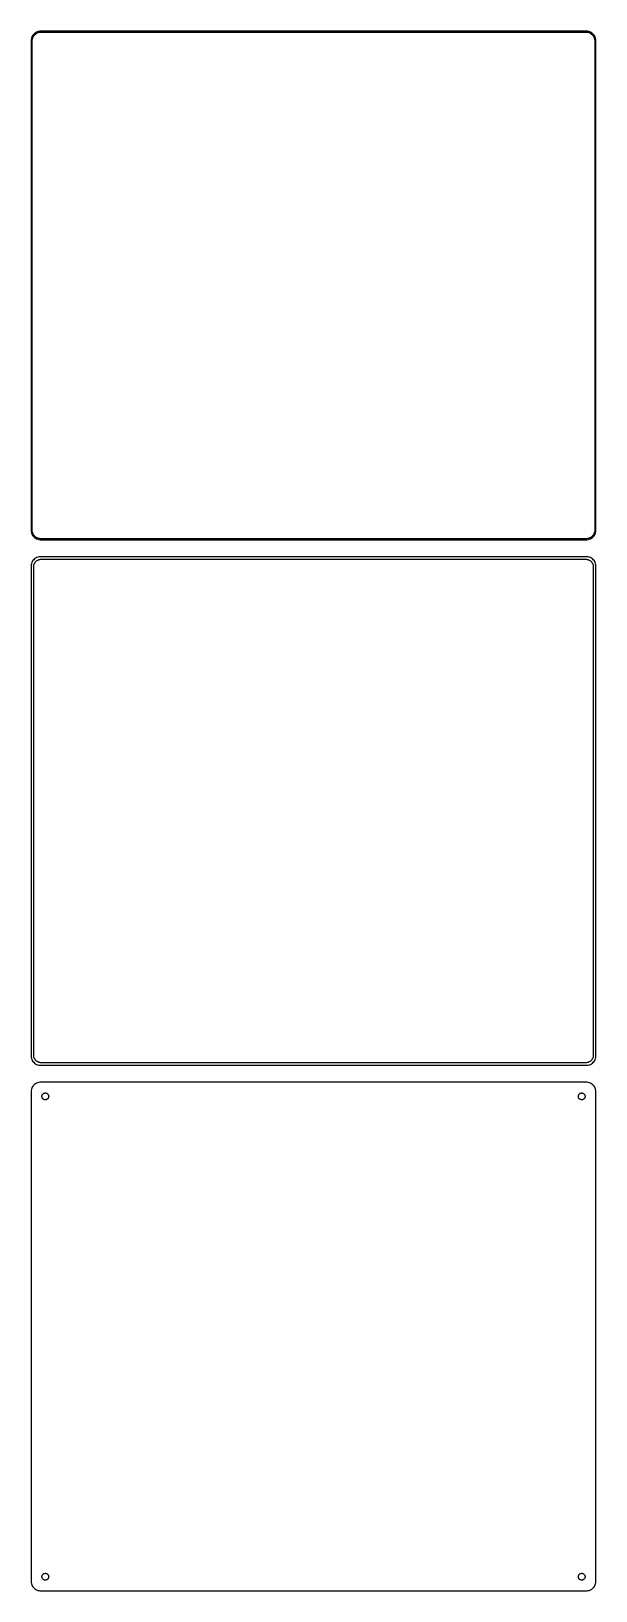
# Model space of a CAD drawing. Header units: metres. Extents: x -150 to 150, y 423 to 1251.
import ezdxf

# ---------------------------------------------------------------- set-up
doc = ezdxf.new("R2010")
doc.units = ezdxf.units.M

msp = doc.modelspace()

# ---------------------------------------------------------------- linework, layer by layer
for p, q in [((-147.129, 1250.52), (-147.679, 1250.22)), ((-146.545, 1250.76), (-147.129, 1250.52)), ((-146.772, 1250.05), (-146.218, 1250.27)), ((-145.937, 1250.91), (-146.545, 1250.76)), ((-146.218, 1250.27), (-145.64, 1250.42)), ((-145.314, 1250.99), (-145.937, 1250.91)), ((-145.64, 1250.42), (-145.048, 1250.49)), ((145.314, 1250.99), (-145.314, 1250.99)), ((-145.048, 1250.49), (145.048, 1250.49)), ((145.048, 1250.49), (145.64, 1250.42)), ((145.937, 1250.91), (145.314, 1250.99)), ((145.64, 1250.42), (146.218, 1250.27)), ((146.545, 1250.76), (145.937, 1250.91)), ((146.218, 1250.27), (146.772, 1250.05)), ((147.129, 1250.52), (146.545, 1250.76)), ((147.679, 1250.22), (147.129, 1250.52)), ((-149.961, 1246.63), (-150, 1246)), ((-150, 1246), (-150, 986)), ((-149.843, 1247.24), (-149.961, 1246.63)), ((-149.649, 1247.84), (-149.843, 1247.24)), ((-149.382, 1248.41), (-149.649, 1247.84)), ((-149.5, 1245.75), (-149.463, 1246.35)), ((-149.5, 986.25), (-149.5, 1245.75)), ((-149.463, 1246.35), (-149.351, 1246.93)), ((-149.045, 1248.94), (-149.382, 1248.41)), ((-149.351, 1246.93), (-149.166, 1247.5)), ((-149.166, 1247.5), (-148.912, 1248.04)), ((-148.645, 1249.42), (-149.045, 1248.94)), ((-148.912, 1248.04), (-148.593, 1248.54)), ((-148.187, 1249.85), (-148.645, 1249.42)), ((-148.593, 1248.54), (-148.213, 1249)), ((-148.213, 1249), (-147.778, 1249.41)), ((-147.679, 1250.22), (-148.187, 1249.85)), ((-147.778, 1249.41), (-147.295, 1249.76)), ((-147.295, 1249.76), (-146.772, 1250.05)), ((146.772, 1250.05), (147.295, 1249.76)), ((147.295, 1249.76), (147.778, 1249.41)), ((148.187, 1249.85), (147.679, 1250.22)), ((147.778, 1249.41), (148.213, 1249)), ((148.645, 1249.42), (148.187, 1249.85)), ((148.213, 1249), (148.593, 1248.54)), ((148.593, 1248.54), (148.912, 1248.04)), ((149.045, 1248.94), (148.645, 1249.42)), ((148.912, 1248.04), (149.166, 1247.5)), ((149.382, 1248.41), (149.045, 1248.94)), ((149.166, 1247.5), (149.351, 1246.93)), ((149.351, 1246.93), (149.463, 1246.35)), ((149.649, 1247.84), (149.382, 1248.41)), ((149.463, 1246.35), (149.5, 1245.75)), ((149.5, 1245.75), (149.5, 986.25)), ((149.843, 1247.24), (149.649, 1247.84)), ((149.961, 1246.63), (149.843, 1247.24)), ((150, 1246), (149.961, 1246.63)), ((150, 986), (150, 1246)), ((-150, 986), (-149.961, 985.373)), ((-149.961, 985.373), (-149.843, 984.757)), ((-149.463, 985.655), (-149.5, 986.25)), ((-149.351, 985.069), (-149.463, 985.655)), ((149.463, 985.655), (149.351, 985.069)), ((149.5, 986.25), (149.463, 985.655)), ((149.843, 984.757), (149.961, 985.373)), ((149.961, 985.373), (150, 986)), ((-149.843, 984.757), (-149.649, 984.159)), ((-149.649, 984.159), (-149.382, 983.591)), ((-149.382, 983.591), (-149.045, 983.061)), ((-149.166, 984.501), (-149.351, 985.069)), ((-148.912, 983.962), (-149.166, 984.501)), ((-149.045, 983.061), (-148.645, 982.577)), ((-148.593, 983.458), (-148.912, 983.962)), ((-148.645, 982.577), (-148.187, 982.147)), ((-148.213, 982.998), (-148.593, 983.458)), ((-147.778, 982.59), (-148.213, 982.998)), ((-148.187, 982.147), (-147.679, 981.778)), ((-147.295, 982.239), (-147.778, 982.59)), ((-147.679, 981.778), (-147.129, 981.476)), ((-146.772, 981.952), (-147.295, 982.239)), ((-147.129, 981.476), (-146.545, 981.245)), ((-146.218, 981.732), (-146.772, 981.952)), ((-146.545, 981.245), (-145.937, 981.089)), ((-145.64, 981.584), (-146.218, 981.732)), ((-145.937, 981.089), (-145.314, 981.01)), ((-145.048, 981.509), (-145.64, 981.584)), ((-145.314, 981.01), (145.314, 981.01)), ((145.048, 981.509), (-145.048, 981.509)), ((145.64, 981.584), (145.048, 981.509)), ((145.314, 981.01), (145.937, 981.089)), ((146.218, 981.732), (145.64, 981.584)), ((145.937, 981.089), (146.545, 981.245)), ((146.772, 981.952), (146.218, 981.732)), ((146.545, 981.245), (147.129, 981.476)), ((147.295, 982.239), (146.772, 981.952)), ((147.129, 981.476), (147.679, 981.778)), ((147.778, 982.59), (147.295, 982.239)), ((147.679, 981.778), (148.187, 982.147)), ((148.213, 982.998), (147.778, 982.59)), ((148.187, 982.147), (148.645, 982.577)), ((148.593, 983.458), (148.213, 982.998)), ((148.912, 983.962), (148.593, 983.458)), ((148.645, 982.577), (149.045, 983.061)), ((149.166, 984.501), (148.912, 983.962)), ((149.045, 983.061), (149.382, 983.591)), ((149.351, 985.069), (149.166, 984.501)), ((149.382, 983.591), (149.649, 984.159)), ((149.649, 984.159), (149.843, 984.757)), ((-149.649, 968.841), (-149.843, 968.243)), ((-149.382, 969.409), (-149.649, 968.841)), ((-149.045, 969.939), (-149.382, 969.409)), ((-148.645, 970.423), (-149.045, 969.939)), ((-148.187, 970.853), (-148.645, 970.423)), ((-147.679, 971.222), (-148.187, 970.853)), ((-148.141, 968.614), (-147.88, 969.024)), ((-147.88, 969.024), (-147.571, 969.399)), ((-147.129, 971.524), (-147.679, 971.222)), ((-147.571, 969.399), (-147.216, 969.731)), ((-147.216, 969.731), (-146.823, 970.017)), ((-146.545, 971.755), (-147.129, 971.524)), ((-146.823, 970.017), (-146.398, 970.251)), ((-145.937, 971.911), (-146.545, 971.755)), ((-146.398, 970.251), (-145.946, 970.43)), ((-145.946, 970.43), (-145.475, 970.551)), ((-145.314, 971.99), (-145.937, 971.911)), ((-145.475, 970.551), (-144.993, 970.612)), ((145.314, 971.99), (-145.314, 971.99)), ((-144.993, 970.612), (144.993, 970.612)), ((144.993, 970.612), (145.475, 970.551)), ((145.937, 971.911), (145.314, 971.99)), ((145.475, 970.551), (145.946, 970.43)), ((146.545, 971.755), (145.937, 971.911)), ((145.946, 970.43), (146.398, 970.251)), ((146.398, 970.251), (146.823, 970.017)), ((147.129, 971.524), (146.545, 971.755)), ((146.823, 970.017), (147.216, 969.731)), ((147.679, 971.222), (147.129, 971.524)), ((147.216, 969.731), (147.571, 969.399)), ((147.571, 969.399), (147.88, 969.024)), ((148.187, 970.853), (147.679, 971.222)), ((147.88, 969.024), (148.141, 968.614)), ((148.645, 970.423), (148.187, 970.853)), ((149.045, 969.939), (148.645, 970.423)), ((149.382, 969.409), (149.045, 969.939)), ((149.649, 968.841), (149.382, 969.409)), ((149.843, 968.243), (149.649, 968.841)), ((-149.961, 967.627), (-150, 967)), ((-150, 967), (-150, 707)), ((-149.843, 968.243), (-149.961, 967.627)), ((-148.619, 966.75), (-148.589, 967.235)), ((-148.619, 707.25), (-148.619, 966.75)), ((-148.589, 967.235), (-148.498, 967.712)), ((-148.498, 967.712), (-148.348, 968.174)), ((-148.348, 968.174), (-148.141, 968.614)), ((148.141, 968.614), (148.348, 968.174)), ((148.348, 968.174), (148.498, 967.712)), ((148.498, 967.712), (148.589, 967.235)), ((148.589, 967.235), (148.619, 966.75)), ((148.619, 966.75), (148.619, 707.25)), ((149.961, 967.627), (149.843, 968.243)), ((150, 967), (149.961, 967.627)), ((150, 707), (150, 967)), ((-150, 707), (-149.961, 706.373)), ((-149.961, 706.373), (-149.843, 705.757)), ((-149.843, 705.757), (-149.649, 705.159)), ((-149.649, 705.159), (-149.382, 704.591)), ((-149.382, 704.591), (-149.045, 704.061)), ((-149.045, 704.061), (-148.645, 703.577)), ((-148.589, 706.765), (-148.619, 707.25)), ((-148.498, 706.288), (-148.589, 706.765)), ((-148.348, 705.826), (-148.498, 706.288)), ((-148.141, 705.386), (-148.348, 705.826)), ((-147.88, 704.976), (-148.141, 705.386)), ((-147.571, 704.601), (-147.88, 704.976)), ((-147.216, 704.269), (-147.571, 704.601)), ((-146.823, 703.983), (-147.216, 704.269)), ((-146.398, 703.749), (-146.823, 703.983)), ((146.823, 703.983), (146.398, 703.749)), ((147.216, 704.269), (146.823, 703.983)), ((147.571, 704.601), (147.216, 704.269)), ((147.88, 704.976), (147.571, 704.601)), ((148.141, 705.386), (147.88, 704.976)), ((148.348, 705.826), (148.141, 705.386)), ((148.498, 706.288), (148.348, 705.826)), ((148.589, 706.765), (148.498, 706.288)), ((148.619, 707.25), (148.589, 706.765)), ((148.645, 703.577), (149.045, 704.061)), ((149.045, 704.061), (149.382, 704.591)), ((149.382, 704.591), (149.649, 705.159)), ((149.649, 705.159), (149.843, 705.757)), ((149.843, 705.757), (149.961, 706.373)), ((149.961, 706.373), (150, 707)), ((-148.645, 703.577), (-148.187, 703.147)), ((-148.187, 703.147), (-147.679, 702.778)), ((-147.679, 702.778), (-147.129, 702.476)), ((-147.129, 702.476), (-146.545, 702.245)), ((-146.545, 702.245), (-145.937, 702.089)), ((-145.946, 703.57), (-146.398, 703.749)), ((-145.475, 703.449), (-145.946, 703.57)), ((-145.937, 702.089), (-145.314, 702.01)), ((-144.993, 703.388), (-145.475, 703.449)), ((-145.314, 702.01), (145.314, 702.01)), ((144.993, 703.388), (-144.993, 703.388)), ((145.475, 703.449), (144.993, 703.388)), ((145.314, 702.01), (145.937, 702.089)), ((145.946, 703.57), (145.475, 703.449)), ((145.937, 702.089), (146.545, 702.245)), ((146.398, 703.749), (145.946, 703.57)), ((146.545, 702.245), (147.129, 702.476)), ((147.129, 702.476), (147.679, 702.778)), ((147.679, 702.778), (148.187, 703.147)), ((148.187, 703.147), (148.645, 703.577)), ((-149.961, 688.627), (-150, 688)), ((-150, 688), (-150, 428)), ((-149.843, 689.243), (-149.961, 688.627)), ((-149.649, 689.841), (-149.843, 689.243)), ((-149.382, 690.409), (-149.649, 689.841)), ((-149.045, 690.939), (-149.382, 690.409)), ((-148.645, 691.423), (-149.045, 690.939)), ((-148.187, 691.853), (-148.645, 691.423)), ((-147.679, 692.222), (-148.187, 691.853)), ((-147.129, 692.524), (-147.679, 692.222)), ((-146.545, 692.755), (-147.129, 692.524)), ((-145.937, 692.911), (-146.545, 692.755)), ((-145.314, 692.99), (-145.937, 692.911)), ((145.314, 692.99), (-145.314, 692.99)), ((-143.056, 687.212), (-142.837, 687.268)), ((-142.837, 687.268), (-142.613, 687.296)), ((-142.613, 687.296), (-142.387, 687.296)), ((-142.387, 687.296), (-142.163, 687.268)), ((-142.163, 687.268), (-141.944, 687.212)), ((141.944, 687.212), (142.163, 687.268)), ((142.163, 687.268), (142.387, 687.296)), ((142.387, 687.296), (142.613, 687.296)), ((142.613, 687.296), (142.837, 687.268)), ((142.837, 687.268), (143.056, 687.212)), ((145.937, 692.911), (145.314, 692.99)), ((146.545, 692.755), (145.937, 692.911)), ((147.129, 692.524), (146.545, 692.755)), ((147.679, 692.222), (147.129, 692.524)), ((148.187, 691.853), (147.679, 692.222)), ((148.645, 691.423), (148.187, 691.853)), ((149.045, 690.939), (148.645, 691.423)), ((149.382, 690.409), (149.045, 690.939)), ((149.649, 689.841), (149.382, 690.409)), ((149.843, 689.243), (149.649, 689.841)), ((149.961, 688.627), (149.843, 689.243)), ((150, 688), (149.961, 688.627)), ((150, 428), (150, 688)), ((-144.3, 685.5), (-144.286, 685.726)), ((-144.286, 685.274), (-144.3, 685.5)), ((-144.286, 685.726), (-144.243, 685.948)), ((-144.243, 685.052), (-144.286, 685.274)), ((-144.243, 685.948), (-144.174, 686.163)), ((-144.174, 684.837), (-144.243, 685.052)), ((-144.174, 686.163), (-144.077, 686.367)), ((-144.077, 684.633), (-144.174, 684.837)), ((-144.077, 686.367), (-143.956, 686.558)), ((-143.956, 684.442), (-144.077, 684.633)), ((-143.956, 686.558), (-143.812, 686.732)), ((-143.812, 684.268), (-143.956, 684.442)), ((-143.812, 686.732), (-143.647, 686.887)), ((-143.647, 684.113), (-143.812, 684.268)), ((-143.647, 686.887), (-143.464, 687.02)), ((-143.464, 683.98), (-143.647, 684.113)), ((-143.464, 687.02), (-143.266, 687.129)), ((-143.266, 683.871), (-143.464, 683.98)), ((-143.266, 687.129), (-143.056, 687.212)), ((-143.056, 683.788), (-143.266, 683.871)), ((-142.837, 683.732), (-143.056, 683.788)), ((-142.613, 683.704), (-142.837, 683.732)), ((-142.387, 683.704), (-142.613, 683.704)), ((-142.163, 683.732), (-142.387, 683.704)), ((-141.944, 683.788), (-142.163, 683.732)), ((-141.944, 687.212), (-141.734, 687.129)), ((-141.734, 683.871), (-141.944, 683.788)), ((-141.734, 687.129), (-141.536, 687.02)), ((-141.536, 683.98), (-141.734, 683.871)), ((-141.536, 687.02), (-141.353, 686.887)), ((-141.353, 684.113), (-141.536, 683.98)), ((-141.353, 686.887), (-141.188, 686.732)), ((-141.188, 684.268), (-141.353, 684.113)), ((-141.188, 686.732), (-141.044, 686.558)), ((-141.044, 684.442), (-141.188, 684.268)), ((-141.044, 686.558), (-140.923, 686.367)), ((-140.923, 684.633), (-141.044, 684.442)), ((-140.923, 686.367), (-140.826, 686.163)), ((-140.826, 684.837), (-140.923, 684.633)), ((-140.826, 686.163), (-140.757, 685.948)), ((-140.757, 685.052), (-140.826, 684.837)), ((-140.757, 685.948), (-140.714, 685.726)), ((-140.714, 685.274), (-140.757, 685.052)), ((-140.714, 685.726), (-140.7, 685.5)), ((-140.7, 685.5), (-140.714, 685.274)), ((140.7, 685.5), (140.714, 685.726)), ((140.714, 685.274), (140.7, 685.5)), ((140.714, 685.726), (140.757, 685.948)), ((140.757, 685.052), (140.714, 685.274)), ((140.757, 685.948), (140.826, 686.163)), ((140.826, 684.837), (140.757, 685.052)), ((140.826, 686.163), (140.923, 686.367)), ((140.923, 684.633), (140.826, 684.837)), ((140.923, 686.367), (141.044, 686.558)), ((141.044, 684.442), (140.923, 684.633)), ((141.044, 686.558), (141.188, 686.732)), ((141.188, 684.268), (141.044, 684.442)), ((141.188, 686.732), (141.353, 686.887)), ((141.353, 684.113), (141.188, 684.268)), ((141.353, 686.887), (141.536, 687.02)), ((141.536, 683.98), (141.353, 684.113)), ((141.536, 687.02), (141.734, 687.129)), ((141.734, 683.871), (141.536, 683.98)), ((141.734, 687.129), (141.944, 687.212)), ((141.944, 683.788), (141.734, 683.871)), ((142.163, 683.732), (141.944, 683.788)), ((142.387, 683.704), (142.163, 683.732)), ((142.613, 683.704), (142.387, 683.704)), ((142.837, 683.732), (142.613, 683.704)), ((143.056, 683.788), (142.837, 683.732)), ((143.056, 687.212), (143.266, 687.129)), ((143.266, 683.871), (143.056, 683.788)), ((143.266, 687.129), (143.464, 687.02)), ((143.464, 683.98), (143.266, 683.871)), ((143.464, 687.02), (143.647, 686.887)), ((143.647, 684.113), (143.464, 683.98)), ((143.647, 686.887), (143.812, 686.732)), ((143.812, 684.268), (143.647, 684.113)), ((143.812, 686.732), (143.956, 686.558)), ((143.956, 684.442), (143.812, 684.268)), ((143.956, 686.558), (144.077, 686.367)), ((144.077, 684.633), (143.956, 684.442)), ((144.077, 686.367), (144.174, 686.163)), ((144.174, 684.837), (144.077, 684.633)), ((144.174, 686.163), (144.243, 685.948)), ((144.243, 685.052), (144.174, 684.837)), ((144.243, 685.948), (144.286, 685.726)), ((144.286, 685.274), (144.243, 685.052)), ((144.286, 685.726), (144.3, 685.5)), ((144.3, 685.5), (144.286, 685.274)), ((-144.3, 430.5), (-144.286, 430.726)), ((-144.286, 430.726), (-144.243, 430.948)), ((-144.243, 430.948), (-144.174, 431.163)), ((-144.174, 431.163), (-144.077, 431.367)), ((-144.077, 431.367), (-143.956, 431.558)), ((-143.956, 431.558), (-143.812, 431.732)), ((-143.812, 431.732), (-143.647, 431.887)), ((-143.647, 431.887), (-143.464, 432.02)), ((-143.464, 432.02), (-143.266, 432.129)), ((-143.266, 432.129), (-143.056, 432.212)), ((-143.056, 432.212), (-142.837, 432.268)), ((-142.837, 432.268), (-142.613, 432.296)), ((-142.613, 432.296), (-142.387, 432.296)), ((-142.387, 432.296), (-142.163, 432.268)), ((-142.163, 432.268), (-141.944, 432.212)), ((-141.944, 432.212), (-141.734, 432.129)), ((-141.734, 432.129), (-141.536, 432.02)), ((-141.536, 432.02), (-141.353, 431.887)), ((-141.353, 431.887), (-141.188, 431.732)), ((-141.188, 431.732), (-141.044, 431.558)), ((-141.044, 431.558), (-140.923, 431.367)), ((-140.923, 431.367), (-140.826, 431.163)), ((-140.826, 431.163), (-140.757, 430.948)), ((-140.757, 430.948), (-140.714, 430.726)), ((-140.714, 430.726), (-140.7, 430.5)), ((140.7, 430.5), (140.714, 430.726)), ((140.714, 430.726), (140.757, 430.948)), ((140.757, 430.948), (140.826, 431.163)), ((140.826, 431.163), (140.923, 431.367)), ((140.923, 431.367), (141.044, 431.558)), ((141.044, 431.558), (141.188, 431.732)), ((141.188, 431.732), (141.353, 431.887)), ((141.353, 431.887), (141.536, 432.02)), ((141.536, 432.02), (141.734, 432.129)), ((141.734, 432.129), (141.944, 432.212)), ((141.944, 432.212), (142.163, 432.268)), ((142.163, 432.268), (142.387, 432.296)), ((142.387, 432.296), (142.613, 432.296)), ((142.613, 432.296), (142.837, 432.268)), ((142.837, 432.268), (143.056, 432.212)), ((143.056, 432.212), (143.266, 432.129)), ((143.266, 432.129), (143.464, 432.02)), ((143.464, 432.02), (143.647, 431.887)), ((143.647, 431.887), (143.812, 431.732)), ((143.812, 431.732), (143.956, 431.558)), ((143.956, 431.558), (144.077, 431.367)), ((144.077, 431.367), (144.174, 431.163)), ((144.174, 431.163), (144.243, 430.948)), ((144.243, 430.948), (144.286, 430.726)), ((144.286, 430.726), (144.3, 430.5)), ((-150, 428), (-149.961, 427.373)), ((-149.961, 427.373), (-149.843, 426.757)), ((-149.843, 426.757), (-149.649, 426.159)), ((-149.649, 426.159), (-149.382, 425.591)), ((-149.382, 425.591), (-149.045, 425.061)), ((-149.045, 425.061), (-148.645, 424.577)), ((-148.645, 424.577), (-148.187, 424.147)), ((-148.187, 424.147), (-147.679, 423.778)), ((-147.679, 423.778), (-147.129, 423.476)), ((-147.129, 423.476), (-146.545, 423.245)), ((-146.545, 423.245), (-145.937, 423.089)), ((-145.937, 423.089), (-145.314, 423.01)), ((-145.314, 423.01), (145.314, 423.01)), ((-144.286, 430.274), (-144.3, 430.5)), ((-144.243, 430.052), (-144.286, 430.274)), ((-144.174, 429.837), (-144.243, 430.052)), ((-144.077, 429.633), (-144.174, 429.837)), ((-143.956, 429.442), (-144.077, 429.633)), ((-143.812, 429.268), (-143.956, 429.442)), ((-143.647, 429.113), (-143.812, 429.268)), ((-143.464, 428.98), (-143.647, 429.113)), ((-143.266, 428.871), (-143.464, 428.98)), ((-143.056, 428.788), (-143.266, 428.871)), ((-142.837, 428.732), (-143.056, 428.788)), ((-142.613, 428.704), (-142.837, 428.732)), ((-142.387, 428.704), (-142.613, 428.704)), ((-142.163, 428.732), (-142.387, 428.704)), ((-141.944, 428.788), (-142.163, 428.732)), ((-141.734, 428.871), (-141.944, 428.788)), ((-141.536, 428.98), (-141.734, 428.871)), ((-141.353, 429.113), (-141.536, 428.98)), ((-141.188, 429.268), (-141.353, 429.113)), ((-141.044, 429.442), (-141.188, 429.268)), ((-140.923, 429.633), (-141.044, 429.442)), ((-140.826, 429.837), (-140.923, 429.633)), ((-140.757, 430.052), (-140.826, 429.837)), ((-140.714, 430.274), (-140.757, 430.052)), ((-140.7, 430.5), (-140.714, 430.274)), ((140.714, 430.274), (140.7, 430.5)), ((140.757, 430.052), (140.714, 430.274)), ((140.826, 429.837), (140.757, 430.052)), ((140.923, 429.633), (140.826, 429.837)), ((141.044, 429.442), (140.923, 429.633)), ((141.188, 429.268), (141.044, 429.442)), ((141.353, 429.113), (141.188, 429.268)), ((141.536, 428.98), (141.353, 429.113)), ((141.734, 428.871), (141.536, 428.98)), ((141.944, 428.788), (141.734, 428.871)), ((142.163, 428.732), (141.944, 428.788)), ((142.387, 428.704), (142.163, 428.732)), ((142.613, 428.704), (142.387, 428.704)), ((142.837, 428.732), (142.613, 428.704)), ((143.056, 428.788), (142.837, 428.732)), ((143.266, 428.871), (143.056, 428.788)), ((143.464, 428.98), (143.266, 428.871)), ((143.647, 429.113), (143.464, 428.98)), ((143.812, 429.268), (143.647, 429.113)), ((143.956, 429.442), (143.812, 429.268)), ((144.077, 429.633), (143.956, 429.442)), ((144.174, 429.837), (144.077, 429.633)), ((144.243, 430.052), (144.174, 429.837)), ((144.286, 430.274), (144.243, 430.052)), ((144.3, 430.5), (144.286, 430.274)), ((145.314, 423.01), (145.937, 423.089)), ((145.937, 423.089), (146.545, 423.245)), ((146.545, 423.245), (147.129, 423.476)), ((147.129, 423.476), (147.679, 423.778)), ((147.679, 423.778), (148.187, 424.147)), ((148.187, 424.147), (148.645, 424.577)), ((148.645, 424.577), (149.045, 425.061)), ((149.045, 425.061), (149.382, 425.591)), ((149.382, 425.591), (149.649, 426.159)), ((149.649, 426.159), (149.843, 426.757)), ((149.843, 426.757), (149.961, 427.373)), ((149.961, 427.373), (150, 428))]:
    msp.add_line(p, q)

doc.saveas('drawing.dxf')
